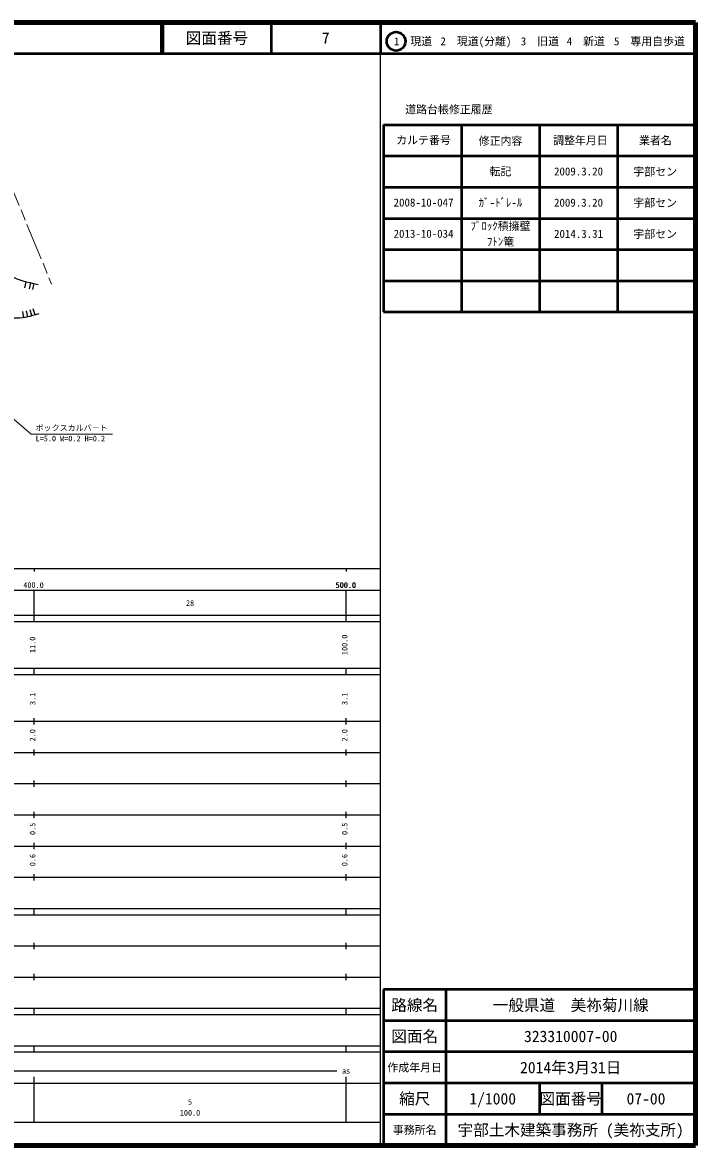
# Model space of a CAD drawing. Units: millimetres, scale not verified. Extents: x 40000 to 680000, y 20000 to 380000.
# Drawn here: x 464303 to 680000, y 20000 to 380000 of the extents above; entities that cross this region are included whole.
import ezdxf
from ezdxf.enums import TextEntityAlignment as Align

# ---------------------------------------------------------------- set-up
doc = ezdxf.new("R2010")
doc.units = ezdxf.units.MM
doc.header["$LTSCALE"] = 1000
doc.linetypes.add('CHAIN', pattern=[18.5, 12, -1.5, 3.5, -1.5])
for name, color, linetype, lineweight in [('M-BGD', 7, 'Continuous', 25), ('M-BMK', 2, 'CHAIN', 13), ('M-STR-HTXT', 7, 'Continuous', 13), ('M-TTL', 2, 'Continuous', 140), ('M-TTL-BAND', 7, 'Continuous', 25), ('M-TTL-FRAM', 2, 'Continuous', 50), ('M-TTL-LINE', 7, 'Continuous', 50)]:
    doc.layers.add(name, color=color, linetype=linetype, lineweight=lineweight)
doc.layers.add('M-TTL-TXT', color=7, linetype='Continuous')
doc.styles.add('ＭＳ ゴシック', font='')
doc.styles.get('ＭＳ ゴシック').set_extended_font_data('MS Gothic')

msp = doc.modelspace()

# ---------------------------------------------------------------- linework, layer by layer
at = {"layer": 'M-BGD'}
for p, q in [((465433, 296884), (464943, 294945)), ((466842, 296553), (466406, 294601)), ((467901, 296321), (467474, 294367)), ((468344, 286275), (467742, 288182)), ((464719, 285372), (464448, 287353)), ((466011, 285610), (465562, 287559)), ((467343, 285967), (466776, 287884))]:
    msp.add_line(p, q, dxfattribs=at)
for points, knots in [([(447398, 309445), (448892, 306976), (449446, 305643), (451666, 304227), (452915, 303430), (453835, 303393), (455115, 302646), (457240, 301405), (458099, 300195), (460240, 298983), (463493, 297140), (465174, 296937), (469336, 296005)], [0, 0, 0, 0, 1, 1, 1, 2, 2, 2, 3, 3, 3, 4, 4, 4, 4]), ([(469496, 286642), (466491, 285683), (465277, 285262), (462481, 285219), (459897, 285178), (458430, 285507), (455934, 286178), (455894, 286189), (455872, 286199), (455832, 286212), (454329, 286716), (453568, 287575), (451984, 287503), (450887, 287453), (450905, 286020), (449872, 285649), (448980, 285329), (448421, 285378), (447448, 285524)], [0, 0, 0, 0, 1, 1, 1, 2, 2, 2, 3, 3, 3, 4, 4, 4, 5, 5, 5, 6, 6, 6, 6])]:
    msp.add_open_spline(points, degree=3, knots=knots, dxfattribs=at)
at = {"layer": 'M-BMK'}
msp.add_line((458693, 332379), (473648, 296090), dxfattribs=at)
at = {"layer": 'M-STR-HTXT'}
for p, q in [((436829, 273714), (467139, 248051)), ((467139, 248051), (493139, 248051))]:
    msp.add_line(p, q, dxfattribs=at)
at = {"layer": 'M-TTL'}
for p, q in [((680000, 380000), (40000, 380000)), ((680000, 20000), (680000, 380000)), ((40000, 20000), (680000, 20000))]:
    msp.add_line(p, q, dxfattribs=at)
at = {"layer": 'M-TTL-BAND'}
for p, q in [((579000, 20000), (579000, 370000)), ((40000, 205000), (579000, 205000)), ((468000, 205000), (468000, 204000)), ((568000, 205000), (568000, 204000)), ((68000, 198000), (579000, 198000)), ((468000, 188000), (468000, 198000)), ((568000, 188000), (568000, 198000)), ((40000, 190000), (579000, 190000)), ((40000, 188000), (579000, 188000)), ((40000, 173000), (579000, 173000)), ((468000, 171000), (468000, 173000)), ((568000, 171000), (568000, 173000)), ((40000, 171000), (579000, 171000)), ((40000, 156000), (579000, 156000)), ((468000, 155000), (468000, 157000)), ((568000, 155000), (568000, 157000)), ((46000, 146000), (579000, 146000)), ((468000, 145000), (468000, 147000)), ((568000, 145000), (568000, 147000)), ((468000, 135000), (468000, 137000)), ((568000, 135000), (568000, 137000)), ((52000, 136000), (579000, 136000)), ((46000, 126000), (579000, 126000)), ((468000, 125000), (468000, 127000)), ((568000, 125000), (568000, 127000)), ((52000, 116000), (579000, 116000)), ((468000, 115000), (468000, 117000)), ((568000, 115000), (568000, 117000)), ((46000, 106000), (579000, 106000)), ((468000, 105000), (468000, 107000)), ((568000, 105000), (568000, 107000)), ((40000, 96000), (579000, 96000)), ((40000, 94000), (579000, 94000)), ((468000, 94000), (468000, 96000)), ((568000, 94000), (568000, 96000)), ((49000, 84000), (579000, 84000)), ((468000, 83000), (468000, 85000)), ((568000, 83000), (568000, 85000)), ((40000, 74000), (579000, 74000)), ((468000, 73000), (468000, 75000)), ((568000, 73000), (568000, 75000)), ((40000, 64000), (579000, 64000)), ((40000, 62000), (579000, 62000)), ((468000, 62000), (468000, 64000)), ((568000, 62000), (568000, 64000)), ((40000, 52000), (579000, 52000)), ((468000, 50000), (468000, 52000)), ((568000, 50000), (568000, 52000)), ((40000, 50000), (579000, 50000)), ((71000, 44000), (565000, 44000)), ((40000, 40000), (579000, 40000)), ((468000, 27500), (468000, 42000)), ((568000, 27500), (568000, 42000)), ((68000, 27500), (579000, 27500))]:
    msp.add_line(p, q, dxfattribs=at)
at = {"layer": 'M-TTL-FRAM'}
for p, q in [((580000, 347197), (580000, 287197)), ((580000, 347197), (680000, 347197)), ((580000, 287197), (680000, 287197)), ((680000, 70000), (580000, 70000)), ((580000, 70000), (580000, 20000))]:
    msp.add_line(p, q, dxfattribs=at)
at = {"layer": 'M-TTL-LINE'}
for p, q in [((508747, 380000), (508747, 370000)), ((509247, 380000), (509247, 370000)), ((543997, 380000), (543997, 370000)), ((579000, 380000), (579000, 370000)), ((40000, 370000), (680000, 370000)), ((605000, 347197), (605000, 287197)), ((630000, 347197), (630000, 287197)), ((655000, 347197), (655000, 287197)), ((580000, 337197), (680000, 337197)), ((580000, 327197), (680000, 327197)), ((580000, 317197), (680000, 317197)), ((580000, 307197), (680000, 307197)), ((580000, 297197), (680000, 297197)), ((600000, 70000), (600000, 20000)), ((680000, 60000), (580000, 60000)), ((680000, 50000), (580000, 50000)), ((680000, 40000), (580000, 40000)), ((630000, 40000), (630000, 30000)), ((650000, 40000), (650000, 30000)), ((680000, 30000), (580000, 30000))]:
    msp.add_line(p, q, dxfattribs=at)
msp.add_circle((584031, 373958), 3000, dxfattribs=at)

# ---------------------------------------------------------------- texts
at = {"layer": 'M-STR-HTXT', "style": 'ＭＳ ゴシック'}
msp.add_text('ボックスカルバ－ト', height=1833, dxfattribs=at).set_placement((468514, 248551), align=Align.BOTTOM_LEFT)
msp.add_text('L=5.0 W=0.2 H=0.2', height=1833, dxfattribs=at).set_placement((468514, 247551), align=Align.TOP_LEFT)
at = {"layer": 'M-TTL-BAND', "style": 'ＭＳ ゴシック'}
for s, p in [('400.0', (467844, 198195)), ('500.0', (567844, 198195)), ('500.0', (568000, 198195)), ('28', (518000, 192405)), ('as', (568000, 42500)), ('5', (518000, 32523)), ('100.0', (518000, 29033))]:
    msp.add_text(s, height=1833, dxfattribs=at).set_placement(p, align=Align.BOTTOM_CENTER)
for s, p in [('11.0', (469000, 180500)), ('100.0', (569000, 180500)), ('3.1', (469000, 163174)), ('3.1', (569000, 163174)), ('2.0', (469000, 151500)), ('2.0', (569000, 151500)), ('0.5', (469000, 121500)), ('0.5', (569000, 121500)), ('0.6', (469000, 111500)), ('0.6', (569000, 111500))]:
    msp.add_text(s, height=1833, rotation=90, dxfattribs=at).set_placement(p, align=Align.BOTTOM_CENTER)
at = {"layer": 'M-TTL-TXT', "style": 'ＭＳ ゴシック'}
for s, height, p in [('図面番号', 3666, (526622, 375000)), ('7', 3666, (561497, 375000)), ('1\u3000現道', 2566, (589448, 373958)), ('2\u3000現道(分離)', 2566, (609619, 373958)), ('3\u3000旧道', 2566, (630121, 373958)), ('4\u3000新道', 2566, (644824, 373958)), ('5\u3000専用自歩道', 2566, (665228, 373958)), ('道路台帳修正履歴', 2566, (600968, 352113)), ('カルテ番号', 2566, (592839, 342277)), ('修正内容', 2566, (617509, 342023)), ('調整年月日', 2566, (643089, 342197)), ('業者名', 2566, (667134, 342197)), ('転記', 2566, (617500, 332245)), ('2009.3.20', 2566, (642500, 332245)), ('宇部セン', 2566, (667077, 332189)), ('2008-10-047', 2566, (592839, 322277)), ('ｶﾞ-ﾄﾞﾚ-ﾙ', 2566, (617500, 322245)), ('2009.3.20', 2566, (642500, 322245)), ('宇部セン', 2566, (667077, 322189)), ('2013-10-034', 2566, (592839, 312277)), ('ﾌﾞﾛｯｸ積擁壁', 2566, (617500, 314745)), ('2014.3.31', 2566, (642500, 312245)), ('宇部セン', 2566, (667077, 312189)), ('ﾌﾄﾝ篭', 2566, (617500, 309745)), ('路線名', 3666, (590000, 65000)), ('路線名', 3666, (590000, 65000)), ('一般県道\u3000美祢菊川線', 3666, (640000, 65000)), ('図面名', 3666, (590000, 55000)), ('図面名', 3666, (590000, 55000)), ('323310007-00', 3666, (640000, 55000)), ('2014年3月31日', 3666, (640000, 45000)), ('作成年月日', 2566, (590000, 45000)), ('作成年月日', 2566, (590000, 45000)), ('縮尺', 3666, (590000, 35000)), ('縮尺', 3666, (590000, 35000)), ('1/1000', 3666, (615000, 35000)), ('図面番号', 3666, (640000, 35000)), ('図面番号', 3666, (640000, 35000)), ('07-00', 3666, (664125, 35000)), ('事務所名', 2566, (590000, 25000)), ('事務所名', 2566, (590000, 25000)), ('宇部土木建築事務所 (美祢支所)', 3666, (640000, 25000))]:
    msp.add_text(s, height=height, dxfattribs=at).set_placement(p, align=Align.MIDDLE_CENTER)

doc.saveas('drawing.dxf')
